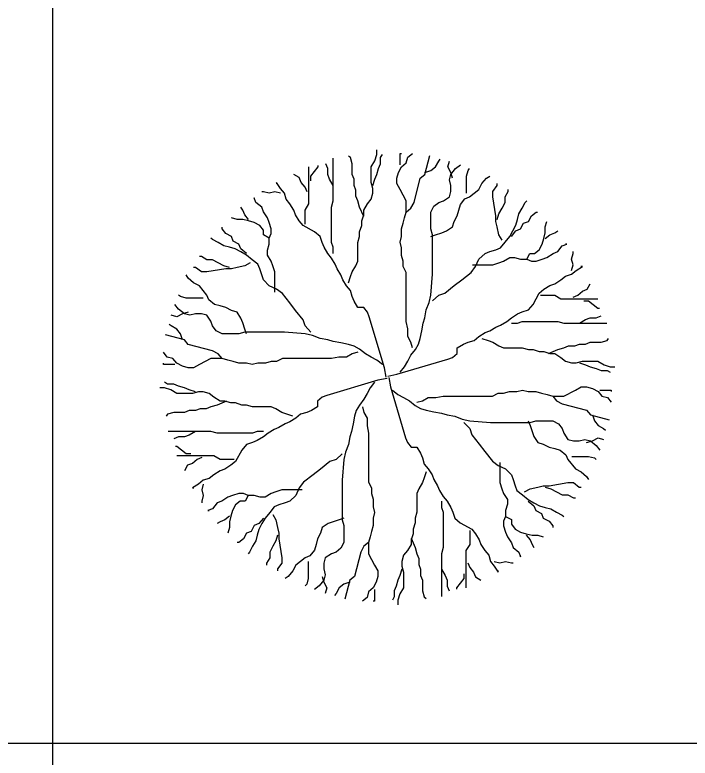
# Model space of a CAD drawing. Header units: millimetres. Extents: x -4017 to 59953, y -688 to 66564.
# Drawn here: x 28710 to 30812, y 11690 to 14005 of the extents above; entities that cross this region are included whole.
import ezdxf

# ---------------------------------------------------------------- set-up
doc = ezdxf.new("R2010")
doc.units = ezdxf.units.MM
doc.layers.add('www.cad-blocks.net', color=7, linetype='Continuous')

# ---------------------------------------------------------------- blocks, each defined once
blk = doc.blocks.new('A$C516926BB')
for p, q in [((31.2861, 38.5194), (31.2861, 0)), ((0, 2.361), (60.3118, 2.361))]:
    blk.add_line(p, q)
blk = doc.blocks.new('A$C7D0D0C92')
for p, q in [((0.6755, 1.4018), (0.6755, 1.4165)), ((0.5397, 1.2576), (0.5397, 1.3909)), ((0.5932, 1.3923), (0.587, 1.3968)), ((0.5987, 1.3732), (0.5932, 1.3923)), ((0.6693, 1.3828), (0.6755, 1.4018)), ((0.6871, 1.3923), (0.6926, 1.4018)), ((0.6871, 1.3732), (0.6871, 1.3923)), ((0.7478, 1.3696), (0.7478, 1.4053)), ((0.7478, 1.4053), (0.7523, 1.4053)), ((0.7669, 1.3758), (0.7714, 1.3937)), ((0.7714, 1.3937), (0.786, 1.4053)), ((0.8247, 1.3401), (0.8406, 1.3988)), ((0.4931, 1.3637), (0.4931, 1.3682)), ((0.5226, 1.3586), (0.5164, 1.3732)), ((0.5987, 1.3396), (0.5987, 1.3732)), ((0.6577, 1.3637), (0.6693, 1.3828)), ((0.6809, 1.3586), (0.6871, 1.3732)), ((0.7523, 1.3642), (0.7669, 1.3758)), ((0.8584, 1.3642), (0.868, 1.3812)), ((0.868, 1.3812), (0.8724, 1.3875)), ((0.8966, 1.3642), (0.9017, 1.3812)), ((0.9207, 1.358), (0.9353, 1.3696)), ((0.4636, 1.248), (0.4636, 1.3637)), ((0.4698, 1.3345), (0.4931, 1.3637)), ((0.5226, 1.3396), (0.5226, 1.3586)), ((0.6577, 1.3154), (0.6577, 1.3637)), ((0.6755, 1.3396), (0.6809, 1.3586)), ((0.7377, 1.3285), (0.7428, 1.3463)), ((0.7428, 1.3463), (0.7523, 1.3642)), ((0.8247, 1.3463), (0.8438, 1.3525)), ((0.8438, 1.3525), (0.8584, 1.3642)), ((0.9061, 1.3463), (0.8966, 1.3642)), ((0.9061, 1.3401), (0.9207, 1.358)), ((0.9112, 1.3285), (0.9061, 1.3463)), ((0.9544, 1.3347), (0.9595, 1.3525)), ((0.9595, 1.3525), (0.9639, 1.358)), ((0.4341, 1.33), (0.4171, 1.3396)), ((0.4403, 1.3154), (0.4341, 1.33)), ((0.4698, 1.3199), (0.4698, 1.3345)), ((0.528, 1.3249), (0.5226, 1.3396)), ((0.5397, 1.3059), (0.528, 1.3249)), ((0.6049, 1.3249), (0.5987, 1.3396)), ((0.6049, 1.3059), (0.6049, 1.3249)), ((0.6631, 1.3059), (0.6693, 1.3249)), ((0.6693, 1.3249), (0.6755, 1.3396)), ((0.7377, 1.3114), (0.7377, 1.3285)), ((0.7911, 1.2524), (0.8101, 1.3285)), ((0.8101, 1.3285), (0.8247, 1.3401)), ((0.9017, 1.323), (0.9061, 1.3401)), ((0.9061, 1.3052), (0.9017, 1.323)), ((0.9544, 1.2819), (0.9544, 1.3347)), ((1.0027, 1.3114), (1.0167, 1.3285)), ((1.0167, 1.3285), (1.0269, 1.3347)), ((0.3759, 1.2963), (0.3635, 1.3154)), ((0.3635, 1.3154), (0.3635, 1.3103)), ((0.3876, 1.2817), (0.3759, 1.2963)), ((0.452, 1.3008), (0.4403, 1.3154)), ((0.4582, 1.2862), (0.452, 1.3008)), ((0.6103, 1.2913), (0.6049, 1.3059)), ((0.6631, 1.2963), (0.6577, 1.3154)), ((0.6631, 1.2817), (0.6631, 1.2963)), ((0.7478, 1.2935), (0.7377, 1.3114)), ((0.9061, 1.2873), (0.9061, 1.3052)), ((0.9932, 1.2935), (1.0027, 1.3114)), ((1.0364, 1.2873), (1.0504, 1.3052)), ((1.0504, 1.3052), (1.0504, 1.3114)), ((0.3224, 1.2862), (0.3169, 1.2862)), ((0.3402, 1.2817), (0.3224, 1.2862)), ((0.3581, 1.2862), (0.3402, 1.2817)), ((0.3759, 1.2817), (0.3581, 1.2862)), ((0.393, 1.2627), (0.3876, 1.2817)), ((0.6103, 1.2722), (0.6103, 1.2913)), ((0.6577, 1.2627), (0.6631, 1.2817)), ((0.7669, 1.2578), (0.7478, 1.2935)), ((0.9017, 1.2703), (0.9061, 1.2873)), ((0.9639, 1.2703), (0.9932, 1.2935)), ((1.0364, 1.2703), (1.0364, 1.2873)), ((1.0745, 1.2703), (1.0841, 1.2873)), ((1.0841, 1.2873), (1.0841, 1.2935)), ((0.2991, 1.2525), (0.2937, 1.2671)), ((0.2937, 1.2671), (0.2937, 1.2627)), ((0.3169, 1.2385), (0.2991, 1.2525)), ((0.4046, 1.248), (0.393, 1.2627)), ((0.5342, 1.2385), (0.5397, 1.2576)), ((0.6165, 1.2576), (0.6103, 1.2722)), ((0.6219, 1.2385), (0.6165, 1.2576)), ((0.646, 1.248), (0.6577, 1.2627)), ((0.7669, 1.2229), (0.7669, 1.2578)), ((0.7815, 1.2346), (0.7911, 1.2524)), ((0.8533, 1.2408), (0.868, 1.2524)), ((0.868, 1.2524), (0.8826, 1.2578)), ((0.8826, 1.2578), (0.9017, 1.2703)), ((0.9353, 1.2462), (0.9493, 1.2641)), ((0.9493, 1.2641), (0.9639, 1.2703)), ((1.0459, 1.2113), (1.0364, 1.2703)), ((1.065, 1.2346), (1.0745, 1.2524)), ((1.0745, 1.2524), (1.0745, 1.2703)), ((1.1279, 1.2346), (1.1374, 1.2524)), ((1.1374, 1.2524), (1.1419, 1.2578)), ((0.258, 1.229), (0.2525, 1.2385)), ((0.2642, 1.2143), (0.258, 1.229)), ((0.3224, 1.2239), (0.3169, 1.2385)), ((0.4171, 1.229), (0.4046, 1.248)), ((0.4225, 1.2143), (0.4171, 1.229)), ((0.452, 1.229), (0.4636, 1.248)), ((0.452, 1.1851), (0.452, 1.229)), ((0.5342, 1.1279), (0.5342, 1.2385)), ((0.6344, 1.2093), (0.6219, 1.2385)), ((0.6344, 1.229), (0.646, 1.248)), ((0.6344, 1.2143), (0.6344, 1.229)), ((0.7669, 1.2229), (0.7815, 1.2346)), ((0.8438, 1.2229), (0.8533, 1.2408)), ((0.9258, 1.2113), (0.9303, 1.2291)), ((0.9303, 1.2291), (0.9353, 1.2462)), ((1.0555, 1.2175), (1.065, 1.2346)), ((1.1177, 1.2175), (1.1279, 1.2346)), ((0.2401, 1.1997), (0.223, 1.2048)), ((0.2758, 1.1997), (0.2642, 1.2143)), ((0.3348, 1.2048), (0.3224, 1.2239)), ((0.3402, 1.1902), (0.3348, 1.2048)), ((0.4341, 1.1953), (0.4225, 1.2143)), ((0.6282, 1.1953), (0.6344, 1.2143)), ((0.7574, 1.188), (0.7618, 1.2051)), ((0.7618, 1.2051), (0.7669, 1.2229)), ((0.8438, 1.1701), (0.8438, 1.2229)), ((0.9163, 1.1934), (0.9258, 1.2113)), ((1.0459, 1.1934), (1.0459, 1.2113)), ((1.0504, 1.1996), (1.0555, 1.2175)), ((1.1133, 1.1996), (1.1177, 1.2175)), ((1.147, 1.1934), (1.1565, 1.2113)), ((1.1565, 1.2113), (1.1711, 1.2229)), ((1.1711, 1.2229), (1.1756, 1.2229)), ((0.258, 1.1997), (0.2401, 1.1997)), ((0.2758, 1.1953), (0.258, 1.1997)), ((0.2937, 1.1902), (0.2758, 1.1953)), ((0.3107, 1.1807), (0.2937, 1.1902)), ((0.3224, 1.166), (0.3107, 1.1807)), ((0.3464, 1.1711), (0.3402, 1.1902)), ((0.4458, 1.1807), (0.4341, 1.1953)), ((0.4815, 1.1616), (0.4458, 1.1807)), ((0.6219, 1.1616), (0.6282, 1.1807)), ((0.6282, 1.1807), (0.6282, 1.1953)), ((0.7523, 1.1701), (0.7574, 1.188)), ((0.9112, 1.1764), (0.9163, 1.1934)), ((1.0504, 1.1764), (1.0459, 1.1934)), ((1.0987, 1.1639), (1.1082, 1.1818)), ((1.1082, 1.1818), (1.1133, 1.1996)), ((1.1228, 1.1701), (1.1324, 1.188)), ((1.1324, 1.188), (1.147, 1.1934)), ((1.1997, 1.1764), (1.2048, 1.1934)), ((0.1935, 1.1711), (0.1935, 1.1756)), ((0.2052, 1.1565), (0.1935, 1.1711)), ((0.3224, 1.1514), (0.3224, 1.166)), ((0.3464, 1.1565), (0.3464, 1.1711)), ((0.4985, 1.147), (0.4815, 1.1616)), ((0.6219, 1.147), (0.6219, 1.1616)), ((0.7523, 1.1469), (0.7523, 1.1701)), ((0.8489, 1.1523), (0.8438, 1.1701)), ((0.8584, 1.1523), (0.8775, 1.1585)), ((0.8775, 1.1585), (0.8921, 1.1639)), ((0.8921, 1.1639), (0.9112, 1.1764)), ((1.0555, 1.1523), (1.0504, 1.1764)), ((1.0891, 1.1469), (1.0987, 1.1639)), ((1.0942, 1.1469), (1.1082, 1.1639)), ((1.1082, 1.1639), (1.1228, 1.1701)), ((1.1953, 1.1407), (1.1997, 1.1585)), ((1.1997, 1.1585), (1.1997, 1.1764)), ((1.2143, 1.1523), (1.229, 1.1585)), ((1.229, 1.1585), (1.2385, 1.1639)), ((0.164, 1.1374), (0.1586, 1.1419)), ((0.1819, 1.1279), (0.164, 1.1374)), ((0.223, 1.147), (0.2052, 1.1565)), ((0.2285, 1.1324), (0.223, 1.147)), ((0.3402, 1.1419), (0.3224, 1.1514)), ((0.3402, 1.1419), (0.3464, 1.1565)), ((0.3402, 1.1228), (0.3402, 1.1419)), ((0.5048, 1.1279), (0.4985, 1.147)), ((0.6165, 1.1279), (0.6219, 1.147)), ((0.7478, 1.129), (0.7523, 1.1469)), ((0.8438, 1.1469), (0.8584, 1.1523)), ((0.8489, 1.0289), (0.8489, 1.1523)), ((1.065, 1.1352), (1.0555, 1.1523)), ((1.0745, 1.129), (1.0891, 1.1469)), ((1.1902, 1.1228), (1.1953, 1.1407)), ((1.1997, 1.1407), (1.2143, 1.1523)), ((0.199, 1.1177), (0.1819, 1.1279)), ((0.2168, 1.1133), (0.199, 1.1177)), ((0.2347, 1.1082), (0.2168, 1.1133)), ((0.2463, 1.1228), (0.2285, 1.1324)), ((0.2525, 1.1082), (0.2463, 1.1228)), ((0.3348, 1.1038), (0.3402, 1.1228)), ((0.511, 1.1133), (0.5048, 1.1279)), ((0.5226, 1.0942), (0.511, 1.1133)), ((0.5397, 1.1133), (0.5342, 1.1279)), ((0.5397, 1.0942), (0.5397, 1.1133)), ((0.6165, 1.0701), (0.6165, 1.1279)), ((0.7523, 1.1112), (0.7478, 1.129)), ((0.7523, 1.0879), (0.7523, 1.1112)), ((1.0459, 1.1057), (1.0605, 1.1112)), ((1.0605, 1.1112), (1.0745, 1.129)), ((1.1807, 1.1057), (1.1902, 1.1228)), ((1.2385, 1.0995), (1.2525, 1.1174)), ((1.2525, 1.1174), (1.2671, 1.1228)), ((1.2671, 1.1228), (1.2627, 1.1228)), ((0.2525, 1.0987), (0.2347, 1.1082)), ((0.2696, 1.0942), (0.2525, 1.1082)), ((0.2696, 1.0891), (0.2525, 1.0987)), ((0.2874, 1.0745), (0.2696, 1.0891)), ((0.3348, 1.0891), (0.3348, 1.1038)), ((0.3464, 1.0701), (0.3348, 1.0891)), ((0.5342, 1.0796), (0.5226, 1.0942)), ((0.9932, 1.0762), (1.0122, 1.0941)), ((1.0122, 1.0941), (1.0269, 1.0995)), ((1.0269, 1.0995), (1.0459, 1.1057)), ((1.1419, 1.0762), (1.1514, 1.0941)), ((1.1514, 1.0941), (1.166, 1.0941)), ((1.166, 1.0941), (1.1807, 1.1057)), ((1.2048, 1.0817), (1.2239, 1.0941)), ((1.2239, 1.0941), (1.2385, 1.0995)), ((1.2817, 1.0762), (1.2862, 1.0941)), ((1.2862, 1.0941), (1.2862, 1.0995)), ((0.1291, 1.0841), (0.1229, 1.0841)), ((0.1462, 1.0745), (0.1291, 1.0841)), ((0.164, 1.0745), (0.1462, 1.0745)), ((0.1819, 1.065), (0.164, 1.0745)), ((0.199, 1.0555), (0.1819, 1.065)), ((0.2812, 1.065), (0.2642, 1.0555)), ((0.3053, 1.0605), (0.2874, 1.0745)), ((0.3519, 1.0555), (0.3464, 1.0701)), ((0.5459, 1.0605), (0.5342, 1.0796)), ((0.6103, 1.0555), (0.6165, 1.0701)), ((0.7574, 1.07), (0.7523, 1.0879)), ((0.7574, 1.053), (0.7574, 1.07)), ((0.983, 1.053), (0.9932, 1.0762)), ((1.0555, 1.0646), (1.0701, 1.07)), ((1.0701, 1.07), (1.0891, 1.0817)), ((1.0891, 1.0817), (1.1038, 1.0817)), ((1.1038, 1.0817), (1.1228, 1.0762)), ((1.1228, 1.0762), (1.1419, 1.0762)), ((1.1419, 1.0762), (1.1565, 1.07)), ((1.1565, 1.07), (1.1711, 1.07)), ((1.1711, 1.07), (1.1902, 1.0762)), ((1.1902, 1.0762), (1.2048, 1.0817)), ((1.2862, 1.0584), (1.2817, 1.0762)), ((0.1113, 1.0504), (0.1051, 1.0504)), ((0.1291, 1.0364), (0.1113, 1.0504)), ((0.2052, 1.0459), (0.1462, 1.0364)), ((0.2168, 1.0504), (0.199, 1.0555)), ((0.223, 1.0459), (0.2052, 1.0459)), ((0.2401, 1.0504), (0.223, 1.0459)), ((0.2642, 1.0555), (0.2401, 1.0504)), ((0.3107, 1.0459), (0.3053, 1.0605)), ((0.3169, 1.0269), (0.3107, 1.0459)), ((0.3581, 1.0364), (0.3519, 1.0555)), ((0.5521, 1.0459), (0.5459, 1.0605)), ((0.5637, 1.0269), (0.5521, 1.0459)), ((0.5987, 1.0364), (0.6103, 1.0555)), ((0.7669, 1.0351), (0.7574, 1.053)), ((0.969, 1.0351), (0.983, 1.053)), ((0.9735, 1.0584), (1.0364, 1.0584)), ((1.0364, 1.0584), (1.0555, 1.0646)), ((1.2817, 1.0405), (1.2862, 1.0584)), ((1.2963, 1.0405), (1.3154, 1.053)), ((1.3154, 1.053), (1.3103, 1.053)), ((0.088, 1.0167), (0.0818, 1.0269)), ((0.1462, 1.0364), (0.1291, 1.0364)), ((0.3224, 1.0122), (0.3169, 1.0269)), ((0.3581, 0.9735), (0.3581, 1.0364)), ((0.5692, 1.0122), (0.5637, 1.0269)), ((0.587, 1.0027), (0.5932, 1.0218)), ((0.5932, 1.0218), (0.5987, 1.0364)), ((0.7669, 0.8822), (0.7669, 1.0351)), ((0.8438, 0.9645), (0.8489, 1.0289)), ((0.9398, 1.0118), (0.969, 1.0351)), ((1.248, 1.0118), (1.2627, 1.0235)), ((1.2627, 1.0235), (1.2817, 1.0289)), ((1.2817, 1.0289), (1.2963, 1.0405)), ((0.1051, 1.0027), (0.088, 1.0167)), ((0.1229, 0.9932), (0.1051, 1.0027)), ((0.3402, 0.9932), (0.3224, 1.0122)), ((0.5808, 0.9932), (0.5692, 1.0122)), ((0.9163, 0.994), (0.9398, 1.0118)), ((1.2143, 0.994), (1.229, 0.9994)), ((1.229, 0.9994), (1.248, 1.0118)), ((1.33, 0.9823), (1.3396, 0.9994)), ((0.1462, 0.9639), (0.1229, 0.9932)), ((0.3635, 0.983), (0.3402, 0.9932)), ((0.3814, 0.969), (0.3635, 0.983)), ((0.5932, 0.9786), (0.5808, 0.9932)), ((0.5987, 0.9595), (0.5932, 0.9786)), ((0.887, 0.9707), (0.9163, 0.994)), ((1.1807, 0.9707), (1.1953, 0.9823)), ((1.1953, 0.9823), (1.2143, 0.994)), ((1.3008, 0.9645), (1.3154, 0.9761)), ((1.3154, 0.9761), (1.33, 0.9823)), ((0.0639, 0.9595), (0.0585, 0.9639)), ((0.0818, 0.9544), (0.0639, 0.9595)), ((0.1346, 0.9544), (0.0818, 0.9544)), ((0.1524, 0.9493), (0.1462, 0.9639)), ((0.1703, 0.9353), (0.1524, 0.9493)), ((0.4046, 0.9398), (0.3814, 0.969)), ((0.6049, 0.9449), (0.5987, 0.9595)), ((0.8387, 0.9412), (0.8438, 0.9645)), ((0.8489, 0.9466), (0.868, 0.9645)), ((0.868, 0.9645), (0.887, 0.9707)), ((1.1616, 0.935), (1.1807, 0.9707)), ((1.1851, 0.9645), (1.229, 0.9645)), ((1.229, 0.9645), (1.248, 0.9528)), ((1.248, 0.9528), (1.3637, 0.9528)), ((1.2862, 0.9583), (1.3008, 0.9645)), ((0.0585, 0.9207), (0.0469, 0.9353)), ((0.1873, 0.9303), (0.1703, 0.9353)), ((0.2052, 0.9258), (0.1873, 0.9303)), ((0.4225, 0.9163), (0.4046, 0.9398)), ((0.6165, 0.9258), (0.6049, 0.9449)), ((0.8292, 0.9179), (0.8387, 0.9412)), ((1.147, 0.9179), (1.1616, 0.935)), ((1.3199, 0.9466), (1.3345, 0.9466)), ((1.3345, 0.9466), (1.3637, 0.9233)), ((0.0701, 0.9061), (0.0523, 0.8966)), ((0.0763, 0.9061), (0.0585, 0.9207)), ((0.088, 0.9112), (0.0701, 0.9061)), ((0.0934, 0.9017), (0.0763, 0.9061)), ((0.1113, 0.9061), (0.0934, 0.9017)), ((0.1291, 0.9061), (0.1113, 0.9061)), ((0.1462, 0.9017), (0.1291, 0.9061)), ((0.223, 0.9163), (0.2052, 0.9258)), ((0.2401, 0.9112), (0.223, 0.9163)), ((0.2525, 0.8921), (0.2401, 0.9112)), ((0.4458, 0.887), (0.4225, 0.9163)), ((0.6344, 0.9258), (0.6165, 0.9258)), ((0.646, 0.9112), (0.6344, 0.9258)), ((0.6514, 0.8966), (0.646, 0.9112)), ((0.8247, 0.8938), (0.8292, 0.9179)), ((1.0942, 0.8938), (1.1133, 0.9055)), ((1.1133, 0.9055), (1.1279, 0.9117)), ((1.1279, 0.9117), (1.147, 0.9179)), ((1.3637, 0.9233), (1.3682, 0.9233)), ((0.0523, 0.8966), (0.0352, 0.9017)), ((0.1586, 0.8826), (0.1462, 0.9017)), ((0.164, 0.868), (0.1586, 0.8826)), ((0.258, 0.8775), (0.2525, 0.8921)), ((0.452, 0.868), (0.4458, 0.887)), ((0.6988, 0.7377), (0.6514, 0.8966)), ((0.7714, 0.8589), (0.7669, 0.8822)), ((0.8197, 0.8768), (0.8247, 0.8938)), ((1.0605, 0.8706), (1.0796, 0.8822)), ((1.0796, 0.8822), (1.0942, 0.8938)), ((1.1133, 0.8768), (1.1279, 0.8822)), ((1.1279, 0.8822), (1.2385, 0.8822)), ((1.2385, 0.8822), (1.2576, 0.8768)), ((1.3059, 0.8768), (1.3249, 0.8884)), ((1.3249, 0.8884), (1.3396, 0.8938)), ((1.3396, 0.8938), (1.3586, 0.8938)), ((1.3586, 0.8938), (1.3732, 0.9001)), ((0.0352, 0.868), (0.029, 0.8724)), ((0.0523, 0.8584), (0.0352, 0.868)), ((0.0639, 0.8438), (0.0523, 0.8584)), ((0.1757, 0.8533), (0.164, 0.868)), ((0.2642, 0.8584), (0.258, 0.8775)), ((0.2696, 0.8438), (0.2642, 0.8584)), ((0.4698, 0.8489), (0.452, 0.868)), ((0.7714, 0.8356), (0.7714, 0.8589)), ((0.8152, 0.8527), (0.8197, 0.8768)), ((1.0269, 0.8527), (1.0459, 0.8644)), ((1.0459, 0.8644), (1.0605, 0.8706)), ((1.0942, 0.8768), (1.1133, 0.8768)), ((1.2576, 0.8768), (1.3909, 0.8768)), ((0.0763, 0.8247), (0.0177, 0.8406)), ((0.0701, 0.8247), (0.0639, 0.8438)), ((0.1935, 0.8438), (0.1757, 0.8533)), ((0.2463, 0.8438), (0.1935, 0.8438)), ((0.2642, 0.8489), (0.2463, 0.8438)), ((0.3876, 0.8489), (0.2642, 0.8489)), ((0.452, 0.8438), (0.3876, 0.8489)), ((0.4753, 0.8387), (0.452, 0.8438)), ((0.4985, 0.8292), (0.4753, 0.8387)), ((0.7815, 0.8178), (0.7714, 0.8356)), ((0.8101, 0.8294), (0.8152, 0.8527)), ((0.9786, 0.8232), (0.9932, 0.8356)), ((0.9932, 0.8356), (1.0122, 0.8473)), ((1.0122, 0.8473), (1.0269, 0.8527)), ((0.088, 0.8101), (0.0763, 0.8247)), ((0.5226, 0.8247), (0.4985, 0.8292)), ((0.5397, 0.8197), (0.5226, 0.8247)), ((0.5637, 0.8152), (0.5397, 0.8197)), ((0.587, 0.8101), (0.5637, 0.8152)), ((0.786, 0.7999), (0.7815, 0.8178)), ((0.7955, 0.7945), (0.805, 0.8116)), ((0.805, 0.8116), (0.8101, 0.8294)), ((0.9258, 0.7999), (0.9449, 0.8116)), ((0.9449, 0.8116), (0.9595, 0.8178)), ((0.9595, 0.8178), (0.9786, 0.8232)), ((1.0027, 0.8294), (1.0218, 0.8232)), ((1.0218, 0.8232), (1.0364, 0.8178)), ((1.0364, 0.8178), (1.0555, 0.8061)), ((1.2913, 0.8061), (1.3059, 0.8116)), ((1.3059, 0.8116), (1.3249, 0.8116)), ((1.3249, 0.8116), (1.3396, 0.8178)), ((1.3396, 0.8178), (1.3732, 0.8178)), ((1.3732, 0.8178), (1.3923, 0.8232)), ((1.3923, 0.8232), (1.3968, 0.8294)), ((0.164, 0.7911), (0.088, 0.8101)), ((0.1819, 0.7815), (0.164, 0.7911)), ((0.6049, 0.805), (0.587, 0.8101)), ((0.6219, 0.7955), (0.6049, 0.805)), ((0.6398, 0.7815), (0.6219, 0.7955)), ((0.7815, 0.7767), (0.7955, 0.7945)), ((0.9258, 0.7821), (0.9258, 0.7999)), ((1.0555, 0.8061), (1.0701, 0.7999)), ((1.0701, 0.7999), (1.1279, 0.7999)), ((1.1279, 0.7999), (1.147, 0.7945)), ((1.147, 0.7945), (1.1616, 0.7945)), ((1.1616, 0.7945), (1.1807, 0.7883)), ((1.1807, 0.7883), (1.1953, 0.7883)), ((1.1953, 0.7883), (1.2143, 0.7821)), ((1.2093, 0.7821), (1.2385, 0.7945)), ((1.2385, 0.7945), (1.2576, 0.7999)), ((1.2576, 0.7999), (1.2722, 0.8061)), ((1.2722, 0.8061), (1.2913, 0.8061)), ((0.0228, 0.7714), (0.0112, 0.786)), ((0.0406, 0.7669), (0.0228, 0.7714)), ((0.0523, 0.7523), (0.0406, 0.7669)), ((0.1586, 0.7669), (0.1229, 0.7478)), ((0.1935, 0.7669), (0.1586, 0.7669)), ((0.1935, 0.7669), (0.1819, 0.7815)), ((0.2114, 0.7618), (0.1935, 0.7669)), ((0.3814, 0.7669), (0.3635, 0.7574)), ((0.5342, 0.7669), (0.3814, 0.7669)), ((0.5575, 0.7714), (0.5342, 0.7669)), ((0.5808, 0.7714), (0.5575, 0.7714)), ((0.5987, 0.7815), (0.5808, 0.7714)), ((0.6165, 0.786), (0.5987, 0.7815)), ((0.6577, 0.7714), (0.6398, 0.7815)), ((0.6755, 0.7618), (0.6577, 0.7714)), ((0.7377, 0.7177), (0.8966, 0.765)), ((0.7714, 0.7588), (0.7815, 0.7767)), ((0.8966, 0.765), (0.9112, 0.7704)), ((0.9112, 0.7704), (0.9258, 0.7821)), ((1.2143, 0.7821), (1.229, 0.7821)), ((1.229, 0.7821), (1.248, 0.7704)), ((1.248, 0.7704), (1.2627, 0.7588)), ((0.0112, 0.7478), (0.0112, 0.7523)), ((0.0469, 0.7478), (0.0112, 0.7478)), ((0.0701, 0.7428), (0.0523, 0.7523)), ((0.088, 0.7377), (0.0701, 0.7428)), ((0.1229, 0.7478), (0.1051, 0.7377)), ((0.2285, 0.7574), (0.2114, 0.7618)), ((0.2463, 0.7523), (0.2285, 0.7574)), ((0.2696, 0.7523), (0.2463, 0.7523)), ((0.2874, 0.7478), (0.2696, 0.7523)), ((0.3053, 0.7523), (0.2874, 0.7478)), ((0.3286, 0.7523), (0.3053, 0.7523)), ((0.3464, 0.7574), (0.3286, 0.7523)), ((0.3635, 0.7574), (0.3464, 0.7574)), ((0.6926, 0.7478), (0.6755, 0.7618)), ((0.7478, 0.7239), (0.7618, 0.741)), ((0.7618, 0.741), (0.7714, 0.7588)), ((1.2627, 0.7588), (1.2817, 0.7534)), ((1.2817, 0.7534), (1.2963, 0.7534)), ((1.2963, 0.7534), (1.3154, 0.7588)), ((1.3059, 0.7534), (1.3249, 0.7472)), ((1.3154, 0.7588), (1.3637, 0.7588)), ((1.3249, 0.7472), (1.3396, 0.741)), ((1.3396, 0.741), (1.3586, 0.7355)), ((1.3637, 0.7588), (1.3828, 0.7472)), ((1.3828, 0.7472), (1.4018, 0.741)), ((1.4018, 0.741), (1.4165, 0.741)), ((0.1051, 0.7377), (0.088, 0.7377)), ((0.7042, 0.7091), (0.6988, 0.7377)), ((0.7091, 0.7122), (0.7377, 0.7177)), ((1.3586, 0.7355), (1.3732, 0.7293)), ((1.3732, 0.7293), (1.3923, 0.7293)), ((1.3923, 0.7293), (1.4018, 0.7239)), ((0.6788, 0.6988), (0.5199, 0.6514)), ((0.7074, 0.7042), (0.6788, 0.6988)), ((0.7122, 0.7074), (0.7177, 0.6788)), ((0.0146, 0.6755), (0, 0.6755)), ((0.0242, 0.6871), (0.0146, 0.6926)), ((0.0337, 0.6693), (0.0146, 0.6755)), ((0.0432, 0.6871), (0.0242, 0.6871)), ((0.0578, 0.6809), (0.0432, 0.6871)), ((0.0769, 0.6755), (0.0578, 0.6809)), ((0.0915, 0.6693), (0.0769, 0.6755)), ((0.6546, 0.6755), (0.6451, 0.6577)), ((0.6686, 0.6926), (0.6546, 0.6755)), ((0.7177, 0.6788), (0.765, 0.5199)), ((1.2935, 0.6686), (1.3114, 0.6788)), ((1.3114, 0.6788), (1.3285, 0.6788)), ((1.3285, 0.6788), (1.3463, 0.6737)), ((1.3463, 0.6737), (1.3642, 0.6642)), ((0.0528, 0.6577), (0.0337, 0.6693)), ((0.1011, 0.6577), (0.0528, 0.6577)), ((0.1106, 0.6631), (0.0915, 0.6693)), ((0.1201, 0.6631), (0.1011, 0.6577)), ((0.1347, 0.6631), (0.1201, 0.6631)), ((0.1538, 0.6577), (0.1347, 0.6631)), ((0.1684, 0.646), (0.1538, 0.6577)), ((0.5199, 0.6514), (0.5053, 0.646)), ((0.6451, 0.6577), (0.6349, 0.6398)), ((0.7239, 0.6686), (0.741, 0.6546)), ((0.741, 0.6546), (0.7588, 0.6451)), ((0.8589, 0.6451), (0.8822, 0.6495)), ((0.8822, 0.6495), (1.0351, 0.6495)), ((1.0351, 0.6495), (1.053, 0.6591)), ((1.053, 0.6591), (1.07, 0.6591)), ((1.07, 0.6591), (1.0879, 0.6642)), ((1.0879, 0.6642), (1.1112, 0.6642)), ((1.1112, 0.6642), (1.129, 0.6686)), ((1.129, 0.6686), (1.1469, 0.6642)), ((1.1469, 0.6642), (1.1701, 0.6642)), ((1.1701, 0.6642), (1.188, 0.6591)), ((1.188, 0.6591), (1.2051, 0.6546)), ((1.2051, 0.6546), (1.2229, 0.6495)), ((1.2229, 0.6495), (1.2578, 0.6495)), ((1.2229, 0.6495), (1.2346, 0.6349)), ((1.2578, 0.6495), (1.2935, 0.6686)), ((1.3642, 0.6642), (1.3758, 0.6495)), ((1.3696, 0.6686), (1.4053, 0.6686)), ((1.3758, 0.6495), (1.3937, 0.6451)), ((1.4053, 0.6686), (1.4053, 0.6642)), ((0.1875, 0.6344), (0.1684, 0.646)), ((0.2072, 0.6344), (0.178, 0.6219)), ((0.2021, 0.6344), (0.1875, 0.6344)), ((0.2212, 0.6282), (0.2021, 0.6344)), ((0.2358, 0.6282), (0.2212, 0.6282)), ((0.2549, 0.6219), (0.2358, 0.6282)), ((0.5053, 0.646), (0.4907, 0.6344)), ((0.4907, 0.6344), (0.4907, 0.6165)), ((0.6349, 0.6398), (0.6209, 0.6219)), ((0.7588, 0.6451), (0.7767, 0.6349)), ((0.7767, 0.6349), (0.7945, 0.6209)), ((0.7999, 0.6305), (0.8178, 0.6349)), ((0.8178, 0.6349), (0.8356, 0.6451)), ((0.8356, 0.6451), (0.8589, 0.6451)), ((1.2346, 0.6349), (1.2524, 0.6254)), ((1.2524, 0.6254), (1.3285, 0.6063)), ((1.3937, 0.6451), (1.4053, 0.6305)), ((0.0915, 0.6049), (0.0769, 0.5987)), ((0.1106, 0.6049), (0.0915, 0.6049)), ((0.1252, 0.6103), (0.1106, 0.6049)), ((0.1443, 0.6103), (0.1252, 0.6103)), ((0.1589, 0.6165), (0.1443, 0.6103)), ((0.178, 0.6219), (0.1589, 0.6165)), ((0.2695, 0.6219), (0.2549, 0.6219)), ((0.2885, 0.6165), (0.2695, 0.6219)), ((0.3464, 0.6165), (0.2885, 0.6165)), ((0.361, 0.6103), (0.3464, 0.6165)), ((0.3801, 0.5987), (0.361, 0.6103)), ((0.4716, 0.6049), (0.457, 0.5987)), ((0.4907, 0.6165), (0.4716, 0.6049)), ((0.6114, 0.6049), (0.6063, 0.587)), ((0.6209, 0.6219), (0.6114, 0.6049)), ((0.6305, 0.6165), (0.6349, 0.5987)), ((0.7945, 0.6209), (0.8116, 0.6114)), ((0.8116, 0.6114), (0.8294, 0.6063)), ((0.8294, 0.6063), (0.8527, 0.6012)), ((1.3285, 0.6063), (1.3401, 0.5917)), ((0.0242, 0.5932), (0.0197, 0.587)), ((0.0432, 0.5987), (0.0242, 0.5932)), ((0.0769, 0.5987), (0.0432, 0.5987)), ((0.3947, 0.5932), (0.3801, 0.5987)), ((0.4138, 0.587), (0.3947, 0.5932)), ((0.4233, 0.5808), (0.4042, 0.5692)), ((0.4379, 0.5932), (0.4233, 0.5808)), ((0.457, 0.5987), (0.4379, 0.5932)), ((0.6063, 0.587), (0.6012, 0.5637)), ((0.6349, 0.5987), (0.6451, 0.5808)), ((0.6451, 0.5808), (0.6451, 0.5575)), ((0.8527, 0.6012), (0.8768, 0.5968)), ((0.8768, 0.5968), (0.8938, 0.5917)), ((0.8938, 0.5917), (0.9179, 0.5873)), ((0.9179, 0.5873), (0.9412, 0.5777)), ((1.3401, 0.5917), (1.3988, 0.5759)), ((1.3463, 0.5917), (1.3525, 0.5726)), ((0.3896, 0.5637), (0.3705, 0.5521)), ((0.4042, 0.5692), (0.3896, 0.5637)), ((0.6012, 0.5637), (0.5968, 0.5397)), ((0.6451, 0.5575), (0.6495, 0.5342)), ((0.9412, 0.5777), (0.9645, 0.5726)), ((0.9466, 0.5676), (0.9645, 0.5485)), ((0.9645, 0.5726), (1.0289, 0.5676)), ((1.0289, 0.5676), (1.1523, 0.5676)), ((1.1469, 0.5726), (1.1523, 0.558)), ((1.1523, 0.5676), (1.1701, 0.5726)), ((1.1523, 0.558), (1.1585, 0.539)), ((1.1701, 0.5726), (1.2229, 0.5726)), ((1.2229, 0.5726), (1.2408, 0.5631)), ((1.2408, 0.5631), (1.2524, 0.5485)), ((1.3525, 0.5726), (1.3642, 0.558)), ((1.3642, 0.558), (1.3812, 0.5485)), ((0.1589, 0.5397), (0.0256, 0.5397)), ((0.1106, 0.5397), (0.0915, 0.528)), ((0.178, 0.5342), (0.1589, 0.5397)), ((0.2885, 0.5342), (0.178, 0.5342)), ((0.3032, 0.5397), (0.2885, 0.5342)), ((0.3222, 0.5397), (0.3032, 0.5397)), ((0.3368, 0.5342), (0.3222, 0.5226)), ((0.3559, 0.5459), (0.3368, 0.5342)), ((0.3705, 0.5521), (0.3559, 0.5459)), ((0.5968, 0.5397), (0.5917, 0.5226)), ((0.6495, 0.5342), (0.6495, 0.3814)), ((0.9645, 0.5485), (0.9707, 0.5294)), ((1.1585, 0.539), (1.1639, 0.5243)), ((1.2524, 0.5485), (1.2578, 0.5339)), ((1.2578, 0.5339), (1.2703, 0.5148)), ((1.3812, 0.5485), (1.3875, 0.544)), ((0.0578, 0.5226), (0.0432, 0.5164)), ((0.0769, 0.5226), (0.0578, 0.5226)), ((0.0915, 0.528), (0.0769, 0.5226)), ((0.3032, 0.511), (0.2885, 0.5048)), ((0.3222, 0.5226), (0.3032, 0.511)), ((0.5917, 0.5226), (0.5873, 0.4985)), ((0.765, 0.5199), (0.7704, 0.5053)), ((0.9707, 0.5294), (0.994, 0.5002)), ((1.1639, 0.5243), (1.1764, 0.5053)), ((1.2703, 0.5148), (1.2873, 0.5104)), ((1.2873, 0.5104), (1.3052, 0.5104)), ((1.3052, 0.5104), (1.323, 0.5148)), ((1.323, 0.5148), (1.3401, 0.5104)), ((1.3285, 0.5053), (1.3463, 0.5104)), ((1.3401, 0.5104), (1.358, 0.4957)), ((1.3463, 0.5104), (1.3642, 0.5199)), ((1.3642, 0.5199), (1.3812, 0.5148)), ((0.0528, 0.4931), (0.0483, 0.4931)), ((0.082, 0.4698), (0.0528, 0.4931)), ((0.2695, 0.4985), (0.2549, 0.4815)), ((0.2885, 0.5048), (0.2695, 0.4985)), ((0.5873, 0.4985), (0.5777, 0.4753)), ((0.7704, 0.5053), (0.7821, 0.4907)), ((0.7821, 0.4907), (0.7999, 0.4907)), ((0.7999, 0.4907), (0.8116, 0.4716)), ((0.994, 0.5002), (1.0118, 0.4767)), ((1.1764, 0.5053), (1.1934, 0.5002)), ((1.1934, 0.5002), (1.2113, 0.4907)), ((1.2113, 0.4907), (1.2291, 0.4862)), ((1.2291, 0.4862), (1.2462, 0.4811)), ((1.358, 0.4957), (1.3696, 0.4811)), ((0.1684, 0.4636), (0.0528, 0.4636)), ((0.0966, 0.4698), (0.082, 0.4698)), ((0.1875, 0.452), (0.1684, 0.4636)), ((0.2549, 0.4815), (0.2358, 0.4458)), ((0.5676, 0.4698), (0.5485, 0.452)), ((0.5777, 0.4753), (0.5726, 0.452)), ((0.8116, 0.4716), (0.8178, 0.457)), ((1.0118, 0.4767), (1.0351, 0.4474)), ((1.2462, 0.4811), (1.2641, 0.4671)), ((1.2641, 0.4671), (1.2703, 0.4525)), ((0.1011, 0.4403), (0.0864, 0.4341)), ((0.1157, 0.452), (0.1011, 0.4403)), ((0.1303, 0.4582), (0.1157, 0.452)), ((0.2313, 0.452), (0.1875, 0.452)), ((0.2358, 0.4458), (0.2212, 0.4341)), ((0.5294, 0.4458), (0.5002, 0.4225)), ((0.5485, 0.452), (0.5294, 0.4458)), ((0.5726, 0.452), (0.5676, 0.3876)), ((0.8178, 0.457), (0.8232, 0.4379)), ((1.0351, 0.4474), (1.053, 0.4335)), ((1.0584, 0.443), (1.0584, 0.3801)), ((1.2703, 0.4525), (1.2935, 0.4233)), ((1.2819, 0.4621), (1.3347, 0.4621)), ((1.3347, 0.4621), (1.3525, 0.457)), ((1.3525, 0.457), (1.358, 0.4525)), ((0.0864, 0.4341), (0.0769, 0.4171)), ((0.1875, 0.4171), (0.1684, 0.4046)), ((0.2021, 0.4225), (0.1875, 0.4171)), ((0.2212, 0.4341), (0.2021, 0.4225)), ((0.5002, 0.4225), (0.4767, 0.4046)), ((0.8232, 0.4379), (0.8356, 0.4233)), ((0.8356, 0.4233), (0.8473, 0.4042)), ((1.053, 0.4335), (1.0762, 0.4233)), ((1.0762, 0.4233), (1.0941, 0.4042)), ((1.2935, 0.4233), (1.3114, 0.4138)), ((0.1684, 0.4046), (0.1538, 0.393)), ((0.4767, 0.4046), (0.4474, 0.3814)), ((0.8232, 0.3947), (0.8178, 0.3801)), ((0.8294, 0.4138), (0.8232, 0.3947)), ((0.8473, 0.4042), (0.8527, 0.3896)), ((1.0941, 0.4042), (1.0995, 0.3896)), ((1.3114, 0.4138), (1.3285, 0.3998)), ((1.3285, 0.3998), (1.3347, 0.3896)), ((0.1201, 0.3759), (0.1011, 0.3635)), ((0.1347, 0.3876), (0.1201, 0.3759)), ((0.1347, 0.3759), (0.1303, 0.3581)), ((0.1538, 0.393), (0.1347, 0.3876)), ((0.4474, 0.3814), (0.4335, 0.3635)), ((0.5676, 0.3876), (0.5676, 0.2642)), ((0.6495, 0.3814), (0.6591, 0.3635)), ((0.8178, 0.3801), (0.8061, 0.361)), ((0.8527, 0.3896), (0.8644, 0.3705)), ((0.8644, 0.3705), (0.8706, 0.3559)), ((1.0584, 0.3801), (1.0646, 0.361)), ((1.0995, 0.3896), (1.1057, 0.3705)), ((1.1057, 0.3705), (1.1112, 0.3559)), ((1.1764, 0.3661), (1.1934, 0.3705)), ((1.1934, 0.3705), (1.2113, 0.3705)), ((1.2113, 0.3705), (1.2703, 0.3801)), ((1.2703, 0.3801), (1.2873, 0.3801)), ((1.2873, 0.3801), (1.3052, 0.3661)), ((0.1011, 0.3635), (0.1061, 0.3635)), ((0.1303, 0.3581), (0.1347, 0.3402)), ((0.361, 0.3519), (0.3464, 0.3464)), ((0.3801, 0.3581), (0.361, 0.3519)), ((0.443, 0.3581), (0.3801, 0.3581)), ((0.4335, 0.3635), (0.4233, 0.3402)), ((0.6591, 0.3635), (0.6591, 0.3464)), ((0.8061, 0.361), (0.7999, 0.3464)), ((0.8706, 0.3559), (0.8822, 0.3368)), ((1.0646, 0.361), (1.07, 0.3464)), ((1.1112, 0.3559), (1.129, 0.3419)), ((1.1352, 0.3515), (1.1523, 0.361)), ((1.1523, 0.361), (1.1764, 0.3661)), ((1.1996, 0.3661), (1.2175, 0.361)), ((1.2175, 0.361), (1.2346, 0.3515)), ((1.2346, 0.3515), (1.2524, 0.3419)), ((1.3052, 0.3661), (1.3114, 0.3661)), ((0.1347, 0.3402), (0.1303, 0.3224)), ((0.2116, 0.3348), (0.1926, 0.3224)), ((0.2263, 0.3402), (0.2116, 0.3348)), ((0.2453, 0.3464), (0.2263, 0.3402)), ((0.2599, 0.3464), (0.2453, 0.3464)), ((0.2746, 0.3402), (0.2599, 0.3464)), ((0.2746, 0.3402), (0.265, 0.3224)), ((0.2936, 0.3402), (0.2746, 0.3402)), ((0.3127, 0.3348), (0.2936, 0.3402)), ((0.3273, 0.3348), (0.3127, 0.3348)), ((0.3464, 0.3464), (0.3273, 0.3348)), ((0.4233, 0.3402), (0.4042, 0.3224)), ((0.6591, 0.3464), (0.6642, 0.3286)), ((0.6642, 0.3286), (0.6642, 0.3053)), ((0.7999, 0.3464), (0.7999, 0.2885)), ((0.8822, 0.3368), (0.8938, 0.3222)), ((1.07, 0.3464), (1.0817, 0.3273)), ((1.0817, 0.3273), (1.0817, 0.3127)), ((1.129, 0.3419), (1.1469, 0.3273)), ((1.1469, 0.3273), (1.1639, 0.3178)), ((1.2524, 0.3419), (1.2703, 0.3419)), ((1.2703, 0.3419), (1.2873, 0.3324)), ((1.2873, 0.3324), (1.2935, 0.3324)), ((0.1303, 0.3224), (0.1303, 0.3169)), ((0.178, 0.3169), (0.164, 0.2991)), ((0.1926, 0.3224), (0.178, 0.3169)), ((0.2358, 0.3107), (0.2263, 0.2937)), ((0.2504, 0.3224), (0.2358, 0.3107)), ((0.265, 0.3224), (0.2504, 0.3224)), ((0.3559, 0.3053), (0.3419, 0.2874)), ((0.3705, 0.3107), (0.3559, 0.3053)), ((0.3896, 0.3169), (0.3705, 0.3107)), ((0.4042, 0.3224), (0.3896, 0.3169)), ((0.6642, 0.3053), (0.6686, 0.2874)), ((0.8768, 0.3222), (0.8768, 0.3032)), ((0.8768, 0.3032), (0.8822, 0.2885)), ((0.8938, 0.3222), (0.9055, 0.3032)), ((0.9055, 0.3032), (0.9117, 0.2885)), ((1.0817, 0.3127), (1.0762, 0.2936)), ((1.1469, 0.3222), (1.1639, 0.3082)), ((1.1639, 0.3178), (1.1818, 0.3082)), ((1.1639, 0.3082), (1.1701, 0.2936)), ((1.1818, 0.3082), (1.1996, 0.3032)), ((1.1996, 0.3032), (1.2175, 0.2987)), ((0.164, 0.2991), (0.1494, 0.2937)), ((0.1494, 0.2937), (0.1538, 0.2937)), ((0.2263, 0.2937), (0.2212, 0.2758)), ((0.3419, 0.2874), (0.3273, 0.2696)), ((0.3515, 0.2812), (0.361, 0.2642)), ((0.6686, 0.2874), (0.6642, 0.2696)), ((0.7999, 0.2885), (0.7945, 0.2695)), ((0.8822, 0.2885), (0.8822, 0.178)), ((0.9117, 0.2885), (0.9179, 0.2695)), ((1.0762, 0.2936), (1.0762, 0.2746)), ((1.1701, 0.2936), (1.188, 0.2841)), ((1.188, 0.2841), (1.1934, 0.2695)), ((1.2175, 0.2987), (1.2346, 0.2885)), ((1.2346, 0.2885), (1.2524, 0.279)), ((1.2524, 0.279), (1.2578, 0.2746)), ((0.1875, 0.258), (0.178, 0.2525)), ((0.2021, 0.2642), (0.1875, 0.258)), ((0.2167, 0.2758), (0.2021, 0.2642)), ((0.2212, 0.2758), (0.2167, 0.258)), ((0.2167, 0.258), (0.2167, 0.2401)), ((0.3222, 0.2696), (0.3082, 0.2525)), ((0.3273, 0.2696), (0.3178, 0.2525)), ((0.361, 0.2642), (0.3661, 0.2401)), ((0.539, 0.258), (0.5243, 0.2525)), ((0.558, 0.2642), (0.539, 0.258)), ((0.5726, 0.2696), (0.558, 0.2642)), ((0.5676, 0.2642), (0.5726, 0.2463)), ((0.6642, 0.2696), (0.6642, 0.2463)), ((0.7945, 0.2549), (0.7883, 0.2358)), ((0.7945, 0.2695), (0.7945, 0.2549)), ((0.9179, 0.2695), (0.935, 0.2549)), ((0.935, 0.2549), (0.9707, 0.2358)), ((1.0762, 0.2746), (1.07, 0.2599)), ((1.07, 0.2599), (1.07, 0.2453)), ((1.0762, 0.2746), (1.0941, 0.265)), ((1.0941, 0.265), (1.0941, 0.2504)), ((1.1934, 0.2695), (1.2113, 0.2599)), ((1.2113, 0.2599), (1.2229, 0.2453)), ((0.2167, 0.2401), (0.2116, 0.223)), ((0.2936, 0.2463), (0.2841, 0.2285)), ((0.3082, 0.2525), (0.2936, 0.2463)), ((0.3082, 0.2347), (0.3032, 0.2168)), ((0.3178, 0.2525), (0.3082, 0.2347)), ((0.3661, 0.2401), (0.3705, 0.223)), ((0.5053, 0.2401), (0.5002, 0.223)), ((0.5243, 0.2525), (0.5053, 0.2401)), ((0.5726, 0.2463), (0.5726, 0.1935)), ((0.6642, 0.2463), (0.6591, 0.2285)), ((0.7883, 0.2358), (0.7883, 0.2212)), ((0.9707, 0.2358), (0.9823, 0.2212)), ((1.07, 0.2453), (1.0762, 0.2263)), ((1.0941, 0.2504), (1.1057, 0.2358)), ((1.1057, 0.2358), (1.1228, 0.2263)), ((1.2229, 0.2453), (1.2229, 0.2409)), ((0.2695, 0.223), (0.2599, 0.2052)), ((0.2841, 0.2285), (0.2695, 0.223)), ((0.3032, 0.2168), (0.2987, 0.199)), ((0.3661, 0.2168), (0.361, 0.199)), ((0.3705, 0.223), (0.3705, 0.2052)), ((0.5002, 0.223), (0.4907, 0.2052)), ((0.6546, 0.2114), (0.6495, 0.1935)), ((0.6591, 0.2285), (0.6546, 0.2114)), ((0.7883, 0.2212), (0.7821, 0.2021)), ((0.9645, 0.2313), (0.9645, 0.1875)), ((0.9823, 0.2212), (0.994, 0.2021)), ((1.0762, 0.2263), (1.0817, 0.2116)), ((1.0817, 0.2116), (1.0941, 0.1926)), ((1.1228, 0.2263), (1.1407, 0.2212)), ((1.1407, 0.2212), (1.1585, 0.2167)), ((1.1407, 0.2167), (1.1523, 0.2021)), ((1.1585, 0.2167), (1.1764, 0.2167)), ((1.1764, 0.2167), (1.1934, 0.2116)), ((0.2453, 0.1935), (0.2409, 0.1935)), ((0.2599, 0.2052), (0.2453, 0.1935)), ((0.2987, 0.199), (0.2885, 0.1819)), ((0.361, 0.199), (0.3515, 0.1819)), ((0.3705, 0.2052), (0.3801, 0.1462)), ((0.4862, 0.1873), (0.4811, 0.1703)), ((0.4907, 0.2052), (0.4862, 0.1873)), ((0.5726, 0.1935), (0.5631, 0.1757)), ((0.6495, 0.1935), (0.6349, 0.1819)), ((0.6495, 0.1935), (0.6495, 0.1586)), ((0.7821, 0.1875), (0.7704, 0.1684)), ((0.7821, 0.2072), (0.7945, 0.178)), ((0.7821, 0.2021), (0.7821, 0.1875)), ((0.9645, 0.1875), (0.9528, 0.1684)), ((0.994, 0.2021), (0.9994, 0.1875)), ((0.9994, 0.1875), (1.0118, 0.1684)), ((1.0941, 0.1926), (1.0995, 0.178)), ((1.1523, 0.2021), (1.1585, 0.1875)), ((1.1585, 0.1875), (1.1639, 0.178)), ((0.279, 0.164), (0.2746, 0.1586)), ((0.2885, 0.1819), (0.279, 0.164)), ((0.3515, 0.1819), (0.3419, 0.164)), ((0.3419, 0.164), (0.3419, 0.1462)), ((0.4811, 0.1703), (0.4671, 0.1524)), ((0.5485, 0.164), (0.5339, 0.1586)), ((0.5631, 0.1757), (0.5485, 0.164)), ((0.6254, 0.164), (0.6063, 0.088)), ((0.6349, 0.1819), (0.6254, 0.164)), ((0.7704, 0.1684), (0.7588, 0.1538)), ((0.7945, 0.178), (0.7999, 0.1589)), ((0.8822, 0.178), (0.8768, 0.1589)), ((0.9528, 0.1684), (0.9528, 0.0528)), ((1.0118, 0.1684), (1.0235, 0.1538)), ((1.0995, 0.178), (1.1174, 0.164)), ((1.1174, 0.164), (1.1228, 0.1494)), ((0.3419, 0.1462), (0.3324, 0.1291)), ((0.3801, 0.1462), (0.3801, 0.1291)), ((0.4525, 0.1462), (0.4233, 0.1229)), ((0.4671, 0.1524), (0.4525, 0.1462)), ((0.5148, 0.1462), (0.5104, 0.1291)), ((0.5339, 0.1586), (0.5148, 0.1462)), ((0.6495, 0.1586), (0.6686, 0.1229)), ((0.7588, 0.1538), (0.7534, 0.1347)), ((0.7999, 0.1589), (0.8061, 0.1443)), ((0.8061, 0.1443), (0.8061, 0.1252)), ((0.8768, 0.1589), (0.8768, 0.0256)), ((1.0235, 0.1538), (1.0289, 0.1347)), ((1.1228, 0.1494), (1.1228, 0.1538)), ((0.3324, 0.1291), (0.3324, 0.1229)), ((0.3801, 0.1291), (0.3661, 0.1113)), ((0.4233, 0.1229), (0.4138, 0.1051)), ((0.4621, 0.1346), (0.4621, 0.0818)), ((0.5104, 0.1291), (0.5104, 0.1113)), ((0.6686, 0.1229), (0.6788, 0.1051)), ((0.7534, 0.1347), (0.7534, 0.1201)), ((0.7534, 0.1201), (0.7588, 0.1011)), ((0.8061, 0.1252), (0.8116, 0.1106)), ((0.9583, 0.1303), (0.9645, 0.1157)), ((1.0289, 0.1347), (1.0405, 0.1201)), ((1.0405, 0.1347), (1.0584, 0.1303)), ((1.0405, 0.1201), (1.053, 0.1011)), ((1.0584, 0.1303), (1.0762, 0.1347)), ((1.0762, 0.1347), (1.0941, 0.1303)), ((1.0941, 0.1303), (1.0995, 0.1303)), ((0.3661, 0.1113), (0.3661, 0.1051)), ((0.4138, 0.1051), (0.3998, 0.088)), ((0.5104, 0.1113), (0.5148, 0.0934)), ((0.5148, 0.0934), (0.5104, 0.0763)), ((0.6788, 0.1051), (0.6788, 0.088)), ((0.7534, 0.1106), (0.7472, 0.0915)), ((0.7588, 0.1011), (0.7588, 0.0528)), ((0.8116, 0.1106), (0.8116, 0.0915)), ((0.8768, 0.1106), (0.8884, 0.0915)), ((0.9466, 0.0966), (0.9466, 0.082)), ((0.9645, 0.1157), (0.9761, 0.1011)), ((0.9761, 0.1011), (0.9823, 0.0864)), ((1.053, 0.1011), (1.053, 0.1061)), ((0.3998, 0.088), (0.3896, 0.0818)), ((0.4621, 0.0818), (0.457, 0.0639)), ((0.5104, 0.0763), (0.4957, 0.0585)), ((0.5053, 0.088), (0.5104, 0.0701)), ((0.5104, 0.0701), (0.5199, 0.0523)), ((0.5917, 0.0701), (0.5726, 0.0639)), ((0.5917, 0.0763), (0.5759, 0.0177)), ((0.6063, 0.088), (0.5917, 0.0763)), ((0.6737, 0.0701), (0.6642, 0.0523)), ((0.6788, 0.088), (0.6737, 0.0701)), ((0.741, 0.0769), (0.7355, 0.0578)), ((0.7472, 0.0915), (0.741, 0.0769)), ((0.8116, 0.0915), (0.8178, 0.0769)), ((0.8178, 0.0769), (0.8178, 0.0432)), ((0.8884, 0.0915), (0.8938, 0.0769)), ((0.8938, 0.0769), (0.8938, 0.0578)), ((0.9466, 0.082), (0.9233, 0.0528)), ((0.9823, 0.0864), (0.9994, 0.0769)), ((0.457, 0.0639), (0.4525, 0.0585)), ((0.4957, 0.0585), (0.4811, 0.0469)), ((0.5199, 0.0523), (0.5148, 0.0352)), ((0.558, 0.0523), (0.5485, 0.0352)), ((0.5726, 0.0639), (0.558, 0.0523)), ((0.6642, 0.0523), (0.6495, 0.0406)), ((0.6686, 0.0469), (0.6686, 0.0112)), ((0.7355, 0.0578), (0.7293, 0.0432)), ((0.7588, 0.0528), (0.7472, 0.0337)), ((0.8938, 0.0578), (0.9001, 0.0432)), ((0.9233, 0.0528), (0.9233, 0.0483)), ((0.5485, 0.0352), (0.544, 0.029)), ((0.6495, 0.0406), (0.6451, 0.0228)), ((0.7293, 0.0242), (0.7239, 0.0146)), ((0.7293, 0.0432), (0.7293, 0.0242)), ((0.7472, 0.0337), (0.741, 0.0146)), ((0.8178, 0.0432), (0.8232, 0.0242)), ((0.8232, 0.0242), (0.8294, 0.0197)), ((0.6451, 0.0228), (0.6305, 0.0112)), ((0.6686, 0.0112), (0.6642, 0.0112)), ((0.741, 0.0146), (0.741, 0))]:
    blk.add_line(p, q)

msp = doc.modelspace()

# ---------------------------------------------------------------- block references
at = {"xscale": 1000, "yscale": 1000, "zscale": 1000}
msp.add_blockref('A$C7D0D0C92', (29161.8, 12168.1), dxfattribs=at)
at = {"layer": 'www.cad-blocks.net', "color": 155, "true_color": 0x546d8e, "xscale": 1000, "yscale": 1000, "zscale": 1000}
msp.add_blockref('A$C516926BB', (-2458.7, 9375.6), dxfattribs=at)

doc.saveas('drawing.dxf')
